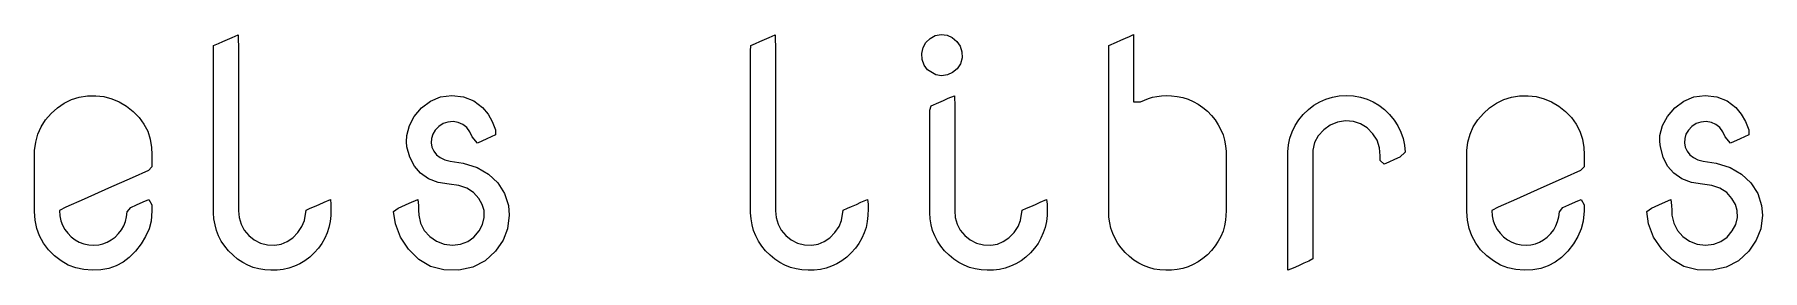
# Model space of a CAD drawing. Header units: metres. Extents: x -544 to 104, y 0 to 186.
# Drawn here: x -348.42 to -338.26, y 70.38 to 71.76 of the extents above; entities that cross this region are included whole.
import ezdxf

# ---------------------------------------------------------------- set-up
doc = ezdxf.new("R2010")
doc.units = ezdxf.units.M

msp = doc.modelspace()

# ---------------------------------------------------------------- linework, layer by layer
at = {"layer": 'COMPONENT1'}
for p, q in [((-347.286, 71.737), (-347.259, 71.748)), ((-347.259, 71.748), (-347.224, 71.764)), ((-347.224, 71.764), (-347.222, 71.667)), ((-344.128, 71.737), (-344.101, 71.748)), ((-344.101, 71.748), (-344.065, 71.764)), ((-344.065, 71.764), (-344.063, 71.667)), ((-343.179, 71.718), (-343.154, 71.743)), ((-343.154, 71.743), (-343.124, 71.759)), ((-343.124, 71.759), (-343.09, 71.765)), ((-343.09, 71.765), (-343.055, 71.761)), ((-343.055, 71.761), (-343.024, 71.748)), ((-343.024, 71.748), (-342.997, 71.725)), ((-342.032, 71.732), (-342.005, 71.744)), ((-342.005, 71.744), (-341.982, 71.754)), ((-341.982, 71.754), (-341.958, 71.765)), ((-341.958, 71.765), (-341.958, 71.706)), ((-347.368, 71.701), (-347.34, 71.713)), ((-347.368, 71.668), (-347.368, 71.701)), ((-347.368, 71.559), (-347.368, 71.668)), ((-347.34, 71.713), (-347.314, 71.724)), ((-347.314, 71.724), (-347.286, 71.737)), ((-347.222, 71.667), (-347.222, 71.514)), ((-344.21, 71.668), (-344.209, 71.701)), ((-344.21, 71.559), (-344.21, 71.668)), ((-344.209, 71.701), (-344.182, 71.713)), ((-344.182, 71.713), (-344.156, 71.724)), ((-344.156, 71.724), (-344.128, 71.737)), ((-344.063, 71.667), (-344.063, 71.514)), ((-343.204, 71.655), (-343.196, 71.689)), ((-343.202, 71.619), (-343.204, 71.655)), ((-343.196, 71.689), (-343.179, 71.718)), ((-342.997, 71.725), (-342.978, 71.697)), ((-342.978, 71.697), (-342.968, 71.664)), ((-342.968, 71.664), (-342.967, 71.628)), ((-342.104, 71.701), (-342.059, 71.721)), ((-342.104, 71.66), (-342.104, 71.701)), ((-342.104, 71.551), (-342.104, 71.66)), ((-342.059, 71.721), (-342.032, 71.732)), ((-341.958, 71.706), (-341.958, 71.641)), ((-341.958, 71.641), (-341.958, 71.566)), ((-347.368, 71.399), (-347.368, 71.559)), ((-344.21, 71.399), (-344.21, 71.559)), ((-343.19, 71.586), (-343.202, 71.619)), ((-343.17, 71.558), (-343.19, 71.586)), ((-343.121, 71.528), (-343.17, 71.558)), ((-343.022, 71.542), (-343.052, 71.528)), ((-342.995, 71.565), (-343.022, 71.542)), ((-342.976, 71.594), (-342.995, 71.565)), ((-342.967, 71.628), (-342.976, 71.594)), ((-342.104, 71.398), (-342.104, 71.551)), ((-341.958, 71.566), (-341.958, 71.489)), ((-347.222, 71.514), (-347.222, 71.324)), ((-344.063, 71.514), (-344.063, 71.324)), ((-343.087, 71.523), (-343.121, 71.528)), ((-343.052, 71.528), (-343.087, 71.523)), ((-341.958, 71.489), (-341.958, 71.421)), ((-348.324, 71.302), (-348.287, 71.336)), ((-348.287, 71.336), (-348.247, 71.363)), ((-348.247, 71.363), (-348.204, 71.384)), ((-348.204, 71.384), (-348.159, 71.398)), ((-348.159, 71.398), (-348.11, 71.405)), ((-348.11, 71.405), (-348.06, 71.406)), ((-348.06, 71.406), (-348.013, 71.401)), ((-348.013, 71.401), (-347.967, 71.389)), ((-347.967, 71.389), (-347.923, 71.371)), ((-347.923, 71.371), (-347.881, 71.346)), ((-347.881, 71.346), (-347.841, 71.314)), ((-347.368, 71.213), (-347.368, 71.399)), ((-346.188, 71.285), (-346.145, 71.335)), ((-346.145, 71.335), (-346.092, 71.375)), ((-346.092, 71.375), (-346.033, 71.399)), ((-346.033, 71.399), (-345.967, 71.407)), ((-345.967, 71.407), (-345.898, 71.4)), ((-345.898, 71.4), (-345.838, 71.377)), ((-345.838, 71.377), (-345.787, 71.338)), ((-345.787, 71.338), (-345.754, 71.298)), ((-344.21, 71.213), (-344.21, 71.399)), ((-343.157, 71.322), (-343.148, 71.347)), ((-343.148, 71.347), (-343.103, 71.366)), ((-343.103, 71.366), (-343.075, 71.379)), ((-343.075, 71.379), (-343.048, 71.391)), ((-343.048, 71.391), (-343.012, 71.406)), ((-343.012, 71.406), (-343.01, 71.343)), ((-343.01, 71.343), (-343.01, 71.243)), ((-342.104, 71.221), (-342.104, 71.398)), ((-341.958, 71.421), (-341.958, 71.37)), ((-341.958, 71.37), (-341.918, 71.37)), ((-341.918, 71.37), (-341.894, 71.381)), ((-341.894, 71.381), (-341.871, 71.39)), ((-341.871, 71.39), (-341.846, 71.397)), ((-341.846, 71.397), (-341.821, 71.402)), ((-341.821, 71.402), (-341.794, 71.405)), ((-341.794, 71.405), (-341.767, 71.407)), ((-341.767, 71.407), (-341.734, 71.406)), ((-341.734, 71.406), (-341.701, 71.402)), ((-341.701, 71.402), (-341.668, 71.395)), ((-341.668, 71.395), (-341.637, 71.386)), ((-341.637, 71.386), (-341.607, 71.373)), ((-341.607, 71.373), (-341.578, 71.356)), ((-341.578, 71.356), (-341.551, 71.337)), ((-341.551, 71.337), (-341.524, 71.315)), ((-340.93, 71.325), (-340.897, 71.35)), ((-340.897, 71.35), (-340.863, 71.371)), ((-340.863, 71.371), (-340.827, 71.386)), ((-340.827, 71.386), (-340.789, 71.398)), ((-340.789, 71.398), (-340.749, 71.405)), ((-340.749, 71.405), (-340.707, 71.407)), ((-340.707, 71.407), (-340.664, 71.405)), ((-340.664, 71.405), (-340.624, 71.398)), ((-340.624, 71.398), (-340.585, 71.386)), ((-340.585, 71.386), (-340.549, 71.371)), ((-340.549, 71.371), (-340.515, 71.35)), ((-340.515, 71.35), (-340.483, 71.325)), ((-339.901, 71.302), (-339.864, 71.336)), ((-339.864, 71.336), (-339.824, 71.363)), ((-339.824, 71.363), (-339.781, 71.384)), ((-339.781, 71.384), (-339.736, 71.398)), ((-339.736, 71.398), (-339.688, 71.405)), ((-339.688, 71.405), (-339.637, 71.406)), ((-339.637, 71.406), (-339.59, 71.401)), ((-339.59, 71.401), (-339.544, 71.389)), ((-339.544, 71.389), (-339.5, 71.371)), ((-339.5, 71.371), (-339.458, 71.346)), ((-339.458, 71.346), (-339.418, 71.314)), ((-338.818, 71.285), (-338.775, 71.335)), ((-338.775, 71.335), (-338.722, 71.375)), ((-338.722, 71.375), (-338.663, 71.399)), ((-338.663, 71.399), (-338.597, 71.407)), ((-338.597, 71.407), (-338.528, 71.4)), ((-338.528, 71.4), (-338.468, 71.377)), ((-338.468, 71.377), (-338.417, 71.338)), ((-338.417, 71.338), (-338.384, 71.298)), ((-348.382, 71.224), (-348.357, 71.264)), ((-348.357, 71.264), (-348.324, 71.302)), ((-347.841, 71.314), (-347.806, 71.279)), ((-347.806, 71.279), (-347.778, 71.24)), ((-347.778, 71.24), (-347.756, 71.198)), ((-347.222, 71.324), (-347.222, 71.123)), ((-346.217, 71.231), (-346.188, 71.285)), ((-346.019, 71.243), (-346.044, 71.226)), ((-345.991, 71.252), (-346.019, 71.243)), ((-345.96, 71.255), (-345.991, 71.252)), ((-345.93, 71.25), (-345.96, 71.255)), ((-345.903, 71.238), (-345.93, 71.25)), ((-345.88, 71.219), (-345.903, 71.238)), ((-345.754, 71.298), (-345.73, 71.256)), ((-345.73, 71.256), (-345.71, 71.206)), ((-344.063, 71.324), (-344.063, 71.123)), ((-343.157, 71.253), (-343.157, 71.322)), ((-343.157, 71.152), (-343.157, 71.253)), ((-343.01, 71.243), (-343.01, 71.118)), ((-341.524, 71.315), (-341.5, 71.29)), ((-341.5, 71.29), (-341.478, 71.264)), ((-341.478, 71.264), (-341.46, 71.236)), ((-341.46, 71.236), (-341.444, 71.207)), ((-341.008, 71.231), (-340.987, 71.264)), ((-340.987, 71.264), (-340.96, 71.296)), ((-340.96, 71.296), (-340.93, 71.325)), ((-340.802, 71.234), (-340.84, 71.206)), ((-340.759, 71.252), (-340.802, 71.234)), ((-340.712, 71.259), (-340.759, 71.252)), ((-340.665, 71.255), (-340.712, 71.259)), ((-340.623, 71.241), (-340.665, 71.255)), ((-340.584, 71.217), (-340.623, 71.241)), ((-340.483, 71.325), (-340.452, 71.296)), ((-340.452, 71.296), (-340.426, 71.263)), ((-340.426, 71.263), (-340.404, 71.229)), ((-339.96, 71.224), (-339.934, 71.264)), ((-339.934, 71.264), (-339.901, 71.302)), ((-339.418, 71.314), (-339.383, 71.279)), ((-339.383, 71.279), (-339.355, 71.24)), ((-339.355, 71.24), (-339.333, 71.198)), ((-338.847, 71.231), (-338.818, 71.285)), ((-338.649, 71.243), (-338.674, 71.226)), ((-338.621, 71.252), (-338.649, 71.243)), ((-338.59, 71.255), (-338.621, 71.252)), ((-338.56, 71.25), (-338.59, 71.255)), ((-338.533, 71.238), (-338.56, 71.25)), ((-338.51, 71.219), (-338.533, 71.238)), ((-338.384, 71.298), (-338.36, 71.256)), ((-338.36, 71.256), (-338.339, 71.206)), ((-348.421, 71.085), (-348.414, 71.134)), ((-348.414, 71.134), (-348.402, 71.18)), ((-348.402, 71.18), (-348.382, 71.224)), ((-347.756, 71.198), (-347.741, 71.152)), ((-347.741, 71.152), (-347.733, 71.103)), ((-347.368, 71.027), (-347.368, 71.213)), ((-346.234, 71.135), (-346.232, 71.173)), ((-346.231, 71.107), (-346.234, 71.135)), ((-346.232, 71.173), (-346.217, 71.231)), ((-346.087, 71.155), (-346.088, 71.13)), ((-346.08, 71.18), (-346.087, 71.155)), ((-346.066, 71.204), (-346.08, 71.18)), ((-346.044, 71.226), (-346.066, 71.204)), ((-345.862, 71.195), (-345.88, 71.219)), ((-345.848, 71.166), (-345.862, 71.195)), ((-345.817, 71.128), (-345.848, 71.166)), ((-345.761, 71.153), (-345.817, 71.128)), ((-345.71, 71.176), (-345.761, 71.153)), ((-345.71, 71.206), (-345.71, 71.176)), ((-344.21, 71.027), (-344.21, 71.213)), ((-343.157, 71.034), (-343.157, 71.152)), ((-342.104, 71.044), (-342.104, 71.221)), ((-341.444, 71.207), (-341.432, 71.177)), ((-341.432, 71.177), (-341.423, 71.145)), ((-341.423, 71.145), (-341.417, 71.113)), ((-341.047, 71.118), (-341.039, 71.157)), ((-341.039, 71.157), (-341.026, 71.195)), ((-341.026, 71.195), (-341.008, 71.231)), ((-340.872, 71.171), (-340.893, 71.131)), ((-340.84, 71.206), (-340.872, 71.171)), ((-340.55, 71.183), (-340.584, 71.217)), ((-340.526, 71.145), (-340.55, 71.183)), ((-340.512, 71.101), (-340.526, 71.145)), ((-340.404, 71.229), (-340.386, 71.193)), ((-340.386, 71.193), (-340.373, 71.156)), ((-340.373, 71.156), (-340.365, 71.117)), ((-339.998, 71.085), (-339.992, 71.134)), ((-339.992, 71.134), (-339.979, 71.18)), ((-339.979, 71.18), (-339.96, 71.224)), ((-339.333, 71.198), (-339.318, 71.152)), ((-339.318, 71.152), (-339.31, 71.103)), ((-338.864, 71.135), (-338.863, 71.173)), ((-338.86, 71.107), (-338.864, 71.135)), ((-338.863, 71.173), (-338.847, 71.231)), ((-338.717, 71.155), (-338.718, 71.13)), ((-338.71, 71.18), (-338.717, 71.155)), ((-338.695, 71.204), (-338.71, 71.18)), ((-338.674, 71.226), (-338.695, 71.204)), ((-338.492, 71.195), (-338.51, 71.219)), ((-338.478, 71.166), (-338.492, 71.195)), ((-338.447, 71.128), (-338.478, 71.166)), ((-338.391, 71.153), (-338.447, 71.128)), ((-338.34, 71.176), (-338.391, 71.153)), ((-338.339, 71.206), (-338.34, 71.176)), ((-348.421, 71.053), (-348.421, 71.085)), ((-348.421, 70.998), (-348.421, 71.053)), ((-347.733, 71.103), (-347.731, 71.062)), ((-347.731, 71.062), (-347.731, 71.032)), ((-347.731, 71.032), (-347.731, 70.989)), ((-347.222, 71.123), (-347.222, 70.939)), ((-346.214, 71.045), (-346.231, 71.107)), ((-346.187, 70.993), (-346.214, 71.045)), ((-346.088, 71.13), (-346.084, 71.104)), ((-346.084, 71.104), (-346.074, 71.081)), ((-346.074, 71.081), (-346.057, 71.059)), ((-346.057, 71.059), (-346.036, 71.043)), ((-346.036, 71.043), (-346.009, 71.03)), ((-346.009, 71.03), (-345.978, 71.023)), ((-344.063, 71.123), (-344.063, 70.939)), ((-343.157, 70.917), (-343.157, 71.034)), ((-343.01, 71.118), (-343.01, 70.987)), ((-342.104, 70.887), (-342.104, 71.044)), ((-341.417, 71.113), (-341.414, 71.079)), ((-341.414, 71.079), (-341.414, 71.03)), ((-341.414, 71.03), (-341.414, 70.984)), ((-341.051, 71.077), (-341.047, 71.118)), ((-341.051, 71.044), (-341.051, 71.077)), ((-341.051, 70.956), (-341.051, 71.044)), ((-340.903, 71.086), (-340.904, 71.061)), ((-340.904, 71.061), (-340.904, 70.996)), ((-340.893, 71.131), (-340.903, 71.086)), ((-340.507, 71.053), (-340.512, 71.101)), ((-340.507, 71.027), (-340.507, 71.053)), ((-340.423, 71.032), (-340.456, 71.017)), ((-340.392, 71.045), (-340.423, 71.032)), ((-340.361, 71.076), (-340.392, 71.045)), ((-340.365, 71.117), (-340.361, 71.076)), ((-339.998, 71.053), (-339.998, 71.085)), ((-339.998, 70.998), (-339.998, 71.053)), ((-339.31, 71.103), (-339.308, 71.062)), ((-339.308, 71.062), (-339.308, 71.032)), ((-339.308, 71.032), (-339.308, 70.989)), ((-338.844, 71.045), (-338.86, 71.107)), ((-338.817, 70.993), (-338.844, 71.045)), ((-338.718, 71.13), (-338.714, 71.104)), ((-338.714, 71.104), (-338.703, 71.081)), ((-338.703, 71.081), (-338.687, 71.059)), ((-338.687, 71.059), (-338.665, 71.043)), ((-338.665, 71.043), (-338.639, 71.03)), ((-338.639, 71.03), (-338.608, 71.023)), ((-348.421, 70.914), (-348.421, 70.998)), ((-347.752, 70.967), (-347.848, 70.924)), ((-347.731, 70.989), (-347.752, 70.967)), ((-347.368, 70.867), (-347.368, 71.027)), ((-347.222, 70.939), (-347.222, 70.8)), ((-346.151, 70.951), (-346.187, 70.993)), ((-346.104, 70.918), (-346.151, 70.951)), ((-345.978, 71.023), (-345.901, 71.011)), ((-345.901, 71.011), (-345.819, 70.985)), ((-345.819, 70.985), (-345.752, 70.947)), ((-345.752, 70.947), (-345.697, 70.896)), ((-344.21, 70.867), (-344.21, 71.027)), ((-344.063, 70.939), (-344.063, 70.8)), ((-343.01, 70.987), (-343.01, 70.867)), ((-341.414, 70.984), (-341.414, 70.925)), ((-341.051, 70.823), (-341.051, 70.956)), ((-340.904, 70.996), (-340.904, 70.887)), ((-340.484, 71.005), (-340.507, 71.027)), ((-340.456, 71.017), (-340.484, 71.005)), ((-339.998, 70.914), (-339.998, 70.998)), ((-339.33, 70.967), (-339.425, 70.924)), ((-339.308, 70.989), (-339.33, 70.967)), ((-338.781, 70.951), (-338.817, 70.993)), ((-338.734, 70.918), (-338.781, 70.951)), ((-338.608, 71.023), (-338.531, 71.011)), ((-338.531, 71.011), (-338.449, 70.985)), ((-338.449, 70.985), (-338.382, 70.947)), ((-338.382, 70.947), (-338.327, 70.896)), ((-348.421, 70.825), (-348.421, 70.914)), ((-347.986, 70.863), (-348.129, 70.8)), ((-347.848, 70.924), (-347.986, 70.863)), ((-347.368, 70.759), (-347.368, 70.867)), ((-346.048, 70.897), (-346.104, 70.918)), ((-345.982, 70.887), (-346.048, 70.897)), ((-345.927, 70.88), (-345.982, 70.887)), ((-345.88, 70.864), (-345.927, 70.88)), ((-345.84, 70.838), (-345.88, 70.864)), ((-345.809, 70.804), (-345.84, 70.838)), ((-345.697, 70.896), (-345.657, 70.833)), ((-345.657, 70.833), (-345.635, 70.762)), ((-344.21, 70.759), (-344.21, 70.867)), ((-343.157, 70.815), (-343.157, 70.917)), ((-343.01, 70.867), (-343.01, 70.775)), ((-342.104, 70.774), (-342.104, 70.887)), ((-341.414, 70.925), (-341.414, 70.863)), ((-341.414, 70.863), (-341.414, 70.805)), ((-340.904, 70.887), (-340.904, 70.753)), ((-339.998, 70.825), (-339.998, 70.914)), ((-339.563, 70.863), (-339.706, 70.8)), ((-339.425, 70.924), (-339.563, 70.863)), ((-338.677, 70.897), (-338.734, 70.918)), ((-338.612, 70.887), (-338.677, 70.897)), ((-338.557, 70.88), (-338.612, 70.887)), ((-338.51, 70.864), (-338.557, 70.88)), ((-338.47, 70.838), (-338.51, 70.864)), ((-338.439, 70.804), (-338.47, 70.838)), ((-338.327, 70.896), (-338.287, 70.833)), ((-338.287, 70.833), (-338.265, 70.762)), ((-348.421, 70.755), (-348.421, 70.825)), ((-348.421, 70.726), (-348.421, 70.755)), ((-348.418, 70.676), (-348.421, 70.726)), ((-348.237, 70.752), (-348.274, 70.732)), ((-348.274, 70.732), (-348.272, 70.701)), ((-348.129, 70.8), (-348.237, 70.752)), ((-347.877, 70.725), (-347.856, 70.751)), ((-347.856, 70.751), (-347.822, 70.766)), ((-347.822, 70.766), (-347.782, 70.783)), ((-347.782, 70.783), (-347.749, 70.798)), ((-347.749, 70.798), (-347.731, 70.766)), ((-347.731, 70.73), (-347.736, 70.67)), ((-347.731, 70.766), (-347.731, 70.73)), ((-347.368, 70.72), (-347.368, 70.759)), ((-347.222, 70.8), (-347.222, 70.731)), ((-347.222, 70.731), (-347.218, 70.691)), ((-346.833, 70.675), (-346.824, 70.735)), ((-346.824, 70.735), (-346.8, 70.746)), ((-346.8, 70.746), (-346.775, 70.757)), ((-346.775, 70.757), (-346.747, 70.769)), ((-346.747, 70.769), (-346.719, 70.781)), ((-346.719, 70.781), (-346.681, 70.798)), ((-346.681, 70.798), (-346.678, 70.77)), ((-346.678, 70.743), (-346.679, 70.703)), ((-346.678, 70.77), (-346.678, 70.743)), ((-346.31, 70.726), (-346.283, 70.747)), ((-346.299, 70.654), (-346.31, 70.726)), ((-346.283, 70.747), (-346.218, 70.776)), ((-346.218, 70.776), (-346.168, 70.797)), ((-346.168, 70.797), (-346.164, 70.762)), ((-346.164, 70.762), (-346.163, 70.734)), ((-346.163, 70.734), (-346.162, 70.705)), ((-345.788, 70.769), (-345.809, 70.804)), ((-345.778, 70.732), (-345.788, 70.769)), ((-345.777, 70.692), (-345.778, 70.732)), ((-345.635, 70.762), (-345.63, 70.705)), ((-344.21, 70.72), (-344.21, 70.759)), ((-344.063, 70.8), (-344.063, 70.731)), ((-344.063, 70.731), (-344.059, 70.691)), ((-343.675, 70.675), (-343.666, 70.735)), ((-343.666, 70.735), (-343.641, 70.746)), ((-343.641, 70.746), (-343.616, 70.757)), ((-343.616, 70.757), (-343.588, 70.769)), ((-343.588, 70.769), (-343.561, 70.781)), ((-343.561, 70.781), (-343.523, 70.798)), ((-343.523, 70.798), (-343.519, 70.77)), ((-343.519, 70.743), (-343.52, 70.703)), ((-343.519, 70.77), (-343.519, 70.743)), ((-343.157, 70.746), (-343.157, 70.815)), ((-343.157, 70.72), (-343.157, 70.746)), ((-343.01, 70.775), (-343.01, 70.73)), ((-343.01, 70.73), (-343.007, 70.691)), ((-342.622, 70.675), (-342.613, 70.735)), ((-342.613, 70.735), (-342.588, 70.746)), ((-342.588, 70.746), (-342.563, 70.757)), ((-342.563, 70.757), (-342.535, 70.769)), ((-342.535, 70.769), (-342.508, 70.781)), ((-342.508, 70.781), (-342.47, 70.798)), ((-342.47, 70.798), (-342.466, 70.77)), ((-342.466, 70.743), (-342.467, 70.703)), ((-342.466, 70.77), (-342.466, 70.743)), ((-342.104, 70.726), (-342.104, 70.774)), ((-342.103, 70.694), (-342.104, 70.726)), ((-341.414, 70.73), (-341.417, 70.676)), ((-341.414, 70.805), (-341.414, 70.758)), ((-341.414, 70.758), (-341.414, 70.73)), ((-341.051, 70.671), (-341.051, 70.823)), ((-340.904, 70.753), (-340.904, 70.619)), ((-339.998, 70.755), (-339.998, 70.825)), ((-339.998, 70.726), (-339.998, 70.755)), ((-339.995, 70.676), (-339.998, 70.726)), ((-339.814, 70.752), (-339.852, 70.732)), ((-339.852, 70.732), (-339.849, 70.701)), ((-339.706, 70.8), (-339.814, 70.752)), ((-339.454, 70.725), (-339.433, 70.751)), ((-339.433, 70.751), (-339.399, 70.766)), ((-339.399, 70.766), (-339.359, 70.783)), ((-339.359, 70.783), (-339.326, 70.798)), ((-339.326, 70.798), (-339.308, 70.766)), ((-339.308, 70.73), (-339.313, 70.67)), ((-339.308, 70.766), (-339.308, 70.73)), ((-338.94, 70.726), (-338.913, 70.747)), ((-338.929, 70.654), (-338.94, 70.726)), ((-338.913, 70.747), (-338.848, 70.776)), ((-338.848, 70.776), (-338.798, 70.797)), ((-338.798, 70.797), (-338.794, 70.762)), ((-338.794, 70.762), (-338.793, 70.734)), ((-338.793, 70.734), (-338.792, 70.705)), ((-338.418, 70.769), (-338.439, 70.804)), ((-338.408, 70.732), (-338.418, 70.769)), ((-338.407, 70.692), (-338.408, 70.732)), ((-338.265, 70.762), (-338.26, 70.705)), ((-348.408, 70.628), (-348.418, 70.676)), ((-348.392, 70.584), (-348.408, 70.628)), ((-348.272, 70.701), (-348.266, 70.673)), ((-348.266, 70.673), (-348.257, 70.646)), ((-348.257, 70.646), (-348.243, 70.621)), ((-347.91, 70.619), (-347.897, 70.642)), ((-347.897, 70.642), (-347.887, 70.668)), ((-347.887, 70.668), (-347.88, 70.696)), ((-347.88, 70.696), (-347.877, 70.725)), ((-347.748, 70.625), (-347.768, 70.581)), ((-347.736, 70.67), (-347.748, 70.625)), ((-347.366, 70.684), (-347.368, 70.72)), ((-347.36, 70.649), (-347.366, 70.684)), ((-347.351, 70.616), (-347.36, 70.649)), ((-347.218, 70.691), (-347.207, 70.652)), ((-347.207, 70.652), (-347.188, 70.617)), ((-346.872, 70.603), (-346.849, 70.638)), ((-346.849, 70.638), (-346.833, 70.675)), ((-346.69, 70.634), (-346.7, 70.601)), ((-346.682, 70.668), (-346.69, 70.634)), ((-346.679, 70.703), (-346.682, 70.668)), ((-346.27, 70.577), (-346.299, 70.654)), ((-346.162, 70.705), (-346.151, 70.658)), ((-346.151, 70.658), (-346.13, 70.616)), ((-345.807, 70.613), (-345.787, 70.651)), ((-345.787, 70.651), (-345.777, 70.692)), ((-345.64, 70.626), (-345.666, 70.558)), ((-345.63, 70.705), (-345.64, 70.626)), ((-344.207, 70.684), (-344.21, 70.72)), ((-344.202, 70.649), (-344.207, 70.684)), ((-344.193, 70.616), (-344.202, 70.649)), ((-344.059, 70.691), (-344.048, 70.652)), ((-344.048, 70.652), (-344.03, 70.617)), ((-343.714, 70.603), (-343.69, 70.638)), ((-343.69, 70.638), (-343.675, 70.675)), ((-343.531, 70.634), (-343.542, 70.601)), ((-343.524, 70.668), (-343.531, 70.634)), ((-343.52, 70.703), (-343.524, 70.668)), ((-343.155, 70.684), (-343.157, 70.72)), ((-343.149, 70.649), (-343.155, 70.684)), ((-343.14, 70.616), (-343.149, 70.649)), ((-343.007, 70.691), (-342.995, 70.652)), ((-342.995, 70.652), (-342.977, 70.617)), ((-342.661, 70.603), (-342.637, 70.638)), ((-342.637, 70.638), (-342.622, 70.675)), ((-342.478, 70.634), (-342.489, 70.601)), ((-342.471, 70.668), (-342.478, 70.634)), ((-342.467, 70.703), (-342.471, 70.668)), ((-342.098, 70.661), (-342.103, 70.694)), ((-342.091, 70.629), (-342.098, 70.661)), ((-342.08, 70.598), (-342.091, 70.629)), ((-341.423, 70.643), (-341.432, 70.612)), ((-341.417, 70.676), (-341.423, 70.643)), ((-341.051, 70.529), (-341.051, 70.671)), ((-339.985, 70.628), (-339.995, 70.676)), ((-339.969, 70.584), (-339.985, 70.628)), ((-339.849, 70.701), (-339.843, 70.673)), ((-339.843, 70.673), (-339.834, 70.646)), ((-339.834, 70.646), (-339.82, 70.621)), ((-339.487, 70.619), (-339.474, 70.642)), ((-339.474, 70.642), (-339.464, 70.668)), ((-339.464, 70.668), (-339.457, 70.696)), ((-339.457, 70.696), (-339.454, 70.725)), ((-339.326, 70.625), (-339.345, 70.581)), ((-339.313, 70.67), (-339.326, 70.625)), ((-338.9, 70.577), (-338.929, 70.654)), ((-338.792, 70.705), (-338.781, 70.658)), ((-338.781, 70.658), (-338.76, 70.616)), ((-338.437, 70.613), (-338.417, 70.651)), ((-338.417, 70.651), (-338.407, 70.692)), ((-338.27, 70.626), (-338.296, 70.558)), ((-338.26, 70.705), (-338.27, 70.626)), ((-348.369, 70.542), (-348.392, 70.584)), ((-348.339, 70.503), (-348.369, 70.542)), ((-348.243, 70.621), (-348.226, 70.599)), ((-348.226, 70.599), (-348.205, 70.578)), ((-348.205, 70.578), (-348.182, 70.561)), ((-348.182, 70.561), (-348.158, 70.547)), ((-348.158, 70.547), (-348.131, 70.537)), ((-348.131, 70.537), (-348.102, 70.532)), ((-348.102, 70.532), (-348.072, 70.53)), ((-348.072, 70.53), (-348.044, 70.532)), ((-348.044, 70.532), (-348.019, 70.537)), ((-348.019, 70.537), (-347.994, 70.547)), ((-347.994, 70.547), (-347.97, 70.56)), ((-347.97, 70.56), (-347.948, 70.577)), ((-347.948, 70.577), (-347.927, 70.597)), ((-347.927, 70.597), (-347.91, 70.619)), ((-347.794, 70.537), (-347.828, 70.495)), ((-347.768, 70.581), (-347.794, 70.537)), ((-347.339, 70.584), (-347.351, 70.616)), ((-347.323, 70.553), (-347.339, 70.584)), ((-347.303, 70.524), (-347.323, 70.553)), ((-347.281, 70.496), (-347.303, 70.524)), ((-347.188, 70.617), (-347.162, 70.586)), ((-347.162, 70.586), (-347.129, 70.561)), ((-347.129, 70.561), (-347.093, 70.542)), ((-347.093, 70.542), (-347.052, 70.532)), ((-347.052, 70.532), (-347.009, 70.53)), ((-347.009, 70.53), (-346.971, 70.536)), ((-346.971, 70.536), (-346.935, 70.55)), ((-346.935, 70.55), (-346.902, 70.573)), ((-346.902, 70.573), (-346.872, 70.603)), ((-346.732, 70.54), (-346.752, 70.511)), ((-346.714, 70.57), (-346.732, 70.54)), ((-346.7, 70.601), (-346.714, 70.57)), ((-346.222, 70.505), (-346.27, 70.577)), ((-346.13, 70.616), (-346.097, 70.58)), ((-346.097, 70.58), (-346.058, 70.552)), ((-346.058, 70.552), (-346.013, 70.535)), ((-346.013, 70.535), (-345.964, 70.53)), ((-345.964, 70.53), (-345.916, 70.535)), ((-345.916, 70.535), (-345.874, 70.551)), ((-345.874, 70.551), (-345.837, 70.577)), ((-345.837, 70.577), (-345.807, 70.613)), ((-345.666, 70.558), (-345.71, 70.494)), ((-344.18, 70.584), (-344.193, 70.616)), ((-344.164, 70.553), (-344.18, 70.584)), ((-344.145, 70.524), (-344.164, 70.553)), ((-344.122, 70.496), (-344.145, 70.524)), ((-344.03, 70.617), (-344.003, 70.586)), ((-344.003, 70.586), (-343.971, 70.561)), ((-343.971, 70.561), (-343.934, 70.542)), ((-343.934, 70.542), (-343.894, 70.532)), ((-343.894, 70.532), (-343.851, 70.53)), ((-343.851, 70.53), (-343.812, 70.536)), ((-343.812, 70.536), (-343.777, 70.55)), ((-343.777, 70.55), (-343.744, 70.573)), ((-343.744, 70.573), (-343.714, 70.603)), ((-343.573, 70.54), (-343.594, 70.511)), ((-343.556, 70.57), (-343.573, 70.54)), ((-343.542, 70.601), (-343.556, 70.57)), ((-343.127, 70.584), (-343.14, 70.616)), ((-343.111, 70.553), (-343.127, 70.584)), ((-343.092, 70.524), (-343.111, 70.553)), ((-343.069, 70.496), (-343.092, 70.524)), ((-342.977, 70.617), (-342.951, 70.586)), ((-342.951, 70.586), (-342.918, 70.561)), ((-342.918, 70.561), (-342.881, 70.542)), ((-342.881, 70.542), (-342.841, 70.532)), ((-342.841, 70.532), (-342.797, 70.53)), ((-342.797, 70.53), (-342.759, 70.536)), ((-342.759, 70.536), (-342.724, 70.55)), ((-342.724, 70.55), (-342.691, 70.573)), ((-342.691, 70.573), (-342.661, 70.603)), ((-342.52, 70.54), (-342.541, 70.511)), ((-342.503, 70.57), (-342.52, 70.54)), ((-342.489, 70.601), (-342.503, 70.57)), ((-342.067, 70.568), (-342.08, 70.598)), ((-342.05, 70.54), (-342.067, 70.568)), ((-342.03, 70.513), (-342.05, 70.54)), ((-341.478, 70.525), (-341.5, 70.498)), ((-341.46, 70.552), (-341.478, 70.525)), ((-341.444, 70.581), (-341.46, 70.552)), ((-341.432, 70.612), (-341.444, 70.581)), ((-341.051, 70.423), (-341.051, 70.529)), ((-340.904, 70.619), (-340.904, 70.51)), ((-339.946, 70.542), (-339.969, 70.584)), ((-339.917, 70.503), (-339.946, 70.542)), ((-339.82, 70.621), (-339.803, 70.599)), ((-339.803, 70.599), (-339.782, 70.578)), ((-339.782, 70.578), (-339.759, 70.561)), ((-339.759, 70.561), (-339.734, 70.547)), ((-339.734, 70.547), (-339.708, 70.537)), ((-339.708, 70.537), (-339.679, 70.532)), ((-339.679, 70.532), (-339.648, 70.53)), ((-339.648, 70.53), (-339.621, 70.532)), ((-339.621, 70.532), (-339.595, 70.537)), ((-339.595, 70.537), (-339.571, 70.547)), ((-339.571, 70.547), (-339.547, 70.56)), ((-339.547, 70.56), (-339.525, 70.577)), ((-339.525, 70.577), (-339.504, 70.597)), ((-339.504, 70.597), (-339.487, 70.619)), ((-339.371, 70.537), (-339.405, 70.495)), ((-339.345, 70.581), (-339.371, 70.537)), ((-338.851, 70.505), (-338.9, 70.577)), ((-338.76, 70.616), (-338.727, 70.58)), ((-338.727, 70.58), (-338.688, 70.552)), ((-338.688, 70.552), (-338.643, 70.535)), ((-338.643, 70.535), (-338.594, 70.53)), ((-338.594, 70.53), (-338.546, 70.535)), ((-338.546, 70.535), (-338.504, 70.551)), ((-338.504, 70.551), (-338.467, 70.577)), ((-338.467, 70.577), (-338.437, 70.613)), ((-338.296, 70.558), (-338.34, 70.494)), ((-348.304, 70.467), (-348.339, 70.503)), ((-348.265, 70.437), (-348.304, 70.467)), ((-348.224, 70.413), (-348.265, 70.437)), ((-347.901, 70.43), (-347.942, 70.408)), ((-347.864, 70.458), (-347.901, 70.43)), ((-347.828, 70.495), (-347.864, 70.458)), ((-347.254, 70.47), (-347.281, 70.496)), ((-347.227, 70.448), (-347.254, 70.47)), ((-347.197, 70.428), (-347.227, 70.448)), ((-347.167, 70.412), (-347.197, 70.428)), ((-346.832, 70.438), (-346.861, 70.42)), ((-346.803, 70.459), (-346.832, 70.438)), ((-346.777, 70.484), (-346.803, 70.459)), ((-346.752, 70.511), (-346.777, 70.484)), ((-346.161, 70.445), (-346.222, 70.505)), ((-346.092, 70.405), (-346.161, 70.445)), ((-345.771, 70.438), (-345.843, 70.401)), ((-345.71, 70.494), (-345.771, 70.438)), ((-344.096, 70.47), (-344.122, 70.496)), ((-344.068, 70.448), (-344.096, 70.47)), ((-344.039, 70.428), (-344.068, 70.448)), ((-344.008, 70.412), (-344.039, 70.428)), ((-343.673, 70.438), (-343.703, 70.42)), ((-343.645, 70.459), (-343.673, 70.438)), ((-343.618, 70.484), (-343.645, 70.459)), ((-343.594, 70.511), (-343.618, 70.484)), ((-343.043, 70.47), (-343.069, 70.496)), ((-343.015, 70.448), (-343.043, 70.47)), ((-342.986, 70.428), (-343.015, 70.448)), ((-342.955, 70.412), (-342.986, 70.428)), ((-342.62, 70.438), (-342.65, 70.42)), ((-342.592, 70.459), (-342.62, 70.438)), ((-342.565, 70.484), (-342.592, 70.459)), ((-342.541, 70.511), (-342.565, 70.484)), ((-342.008, 70.487), (-342.03, 70.513)), ((-341.982, 70.463), (-342.008, 70.487)), ((-341.956, 70.442), (-341.982, 70.463)), ((-341.928, 70.424), (-341.956, 70.442)), ((-341.899, 70.41), (-341.928, 70.424)), ((-341.578, 70.432), (-341.607, 70.416)), ((-341.551, 70.451), (-341.578, 70.432)), ((-341.524, 70.473), (-341.551, 70.451)), ((-341.5, 70.498), (-341.524, 70.473)), ((-341.051, 70.382), (-341.051, 70.423)), ((-340.956, 70.423), (-340.989, 70.409)), ((-340.927, 70.436), (-340.956, 70.423)), ((-340.904, 70.45), (-340.927, 70.436)), ((-340.904, 70.51), (-340.904, 70.45)), ((-339.881, 70.467), (-339.917, 70.503)), ((-339.842, 70.437), (-339.881, 70.467)), ((-339.801, 70.413), (-339.842, 70.437)), ((-339.478, 70.43), (-339.519, 70.408)), ((-339.441, 70.458), (-339.478, 70.43)), ((-339.405, 70.495), (-339.441, 70.458)), ((-338.791, 70.445), (-338.851, 70.505)), ((-338.722, 70.405), (-338.791, 70.445)), ((-338.4, 70.438), (-338.473, 70.401)), ((-338.34, 70.494), (-338.4, 70.438)), ((-348.179, 70.396), (-348.224, 70.413)), ((-348.132, 70.386), (-348.179, 70.396)), ((-348.082, 70.382), (-348.132, 70.386)), ((-348.032, 70.384), (-348.082, 70.382)), ((-347.985, 70.393), (-348.032, 70.384)), ((-347.942, 70.408), (-347.985, 70.393)), ((-347.135, 70.399), (-347.167, 70.412)), ((-347.102, 70.39), (-347.135, 70.399)), ((-347.067, 70.384), (-347.102, 70.39)), ((-347.031, 70.382), (-347.067, 70.384)), ((-346.994, 70.383), (-347.031, 70.382)), ((-346.959, 70.387), (-346.994, 70.383)), ((-346.925, 70.395), (-346.959, 70.387)), ((-346.892, 70.406), (-346.925, 70.395)), ((-346.861, 70.42), (-346.892, 70.406)), ((-346.014, 70.385), (-346.092, 70.405)), ((-345.926, 70.383), (-346.014, 70.385)), ((-345.843, 70.401), (-345.926, 70.383)), ((-343.976, 70.399), (-344.008, 70.412)), ((-343.943, 70.39), (-343.976, 70.399)), ((-343.908, 70.384), (-343.943, 70.39)), ((-343.872, 70.382), (-343.908, 70.384)), ((-343.836, 70.383), (-343.872, 70.382)), ((-343.8, 70.387), (-343.836, 70.383)), ((-343.766, 70.395), (-343.8, 70.387)), ((-343.734, 70.406), (-343.766, 70.395)), ((-343.703, 70.42), (-343.734, 70.406)), ((-342.923, 70.399), (-342.955, 70.412)), ((-342.89, 70.39), (-342.923, 70.399)), ((-342.855, 70.384), (-342.89, 70.39)), ((-342.819, 70.382), (-342.855, 70.384)), ((-342.782, 70.383), (-342.819, 70.382)), ((-342.747, 70.387), (-342.782, 70.383)), ((-342.713, 70.395), (-342.747, 70.387)), ((-342.681, 70.406), (-342.713, 70.395)), ((-342.65, 70.42), (-342.681, 70.406)), ((-341.868, 70.398), (-341.899, 70.41)), ((-341.837, 70.389), (-341.868, 70.398)), ((-341.804, 70.384), (-341.837, 70.389)), ((-341.769, 70.382), (-341.804, 70.384)), ((-341.734, 70.382), (-341.769, 70.382)), ((-341.701, 70.386), (-341.734, 70.382)), ((-341.668, 70.393), (-341.701, 70.386)), ((-341.637, 70.403), (-341.668, 70.393)), ((-341.607, 70.416), (-341.637, 70.403)), ((-341.019, 70.395), (-341.051, 70.382)), ((-340.989, 70.409), (-341.019, 70.395)), ((-339.756, 70.396), (-339.801, 70.413)), ((-339.709, 70.386), (-339.756, 70.396)), ((-339.66, 70.382), (-339.709, 70.386)), ((-339.609, 70.384), (-339.66, 70.382)), ((-339.563, 70.393), (-339.609, 70.384)), ((-339.519, 70.408), (-339.563, 70.393)), ((-338.644, 70.385), (-338.722, 70.405)), ((-338.556, 70.383), (-338.644, 70.385)), ((-338.473, 70.401), (-338.556, 70.383))]:
    msp.add_line(p, q, dxfattribs=at)

doc.saveas('drawing.dxf')
